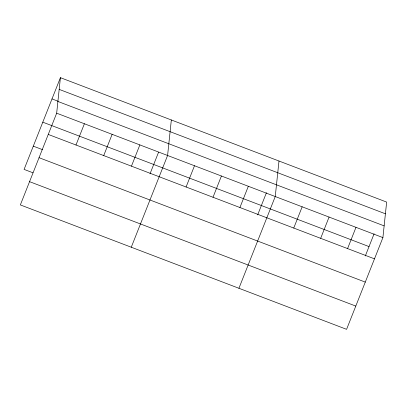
<?xml version="1.0" encoding="UTF-8"?>
<svg xmlns="http://www.w3.org/2000/svg" width="407" height="407" viewBox="0 0 407 407"><rect width="100%" height="100%" fill="white"/><g stroke="black" fill="none" stroke-linecap="round" stroke-linejoin="round"><path stroke-width="0.61" d="M56.67 113.182L60.414 77.666L386.65 202.081L382.906 237.596L346.586 329.334L20.35 204.919L56.67 113.182L382.906 237.596M171.337 119.968L167.592 155.484L131.268 247.222M278.993 161.024L275.249 196.54L238.929 288.278M60.414 77.666L24.094 169.404L32.942 172.782M75.987 145.009L84.402 123.759M103.719 155.581L112.134 134.33M131.451 166.158L139.86 144.907M150.01 173.83L158.547 152.264M186.091 186.996L194.505 165.746M213.009 197.263L221.418 176.012M239.921 207.524L248.336 186.274M257.667 214.886L266.432 192.74M293.752 228.052L302.162 206.802M320.665 238.319L329.08 217.068M347.578 248.58L355.993 227.33M365.323 255.942L374.094 233.796M59.183 89.387L385.414 213.797M52.004 98.916L57.901 101.165M57.906 101.46L384.142 225.875M42.791 122.176L369.027 246.591M48.26 134.432L374.491 258.847M33.303 146.144L42.745 149.745M39.047 157.692L365.283 282.107M29.558 181.659L355.794 306.074"/></g></svg>
